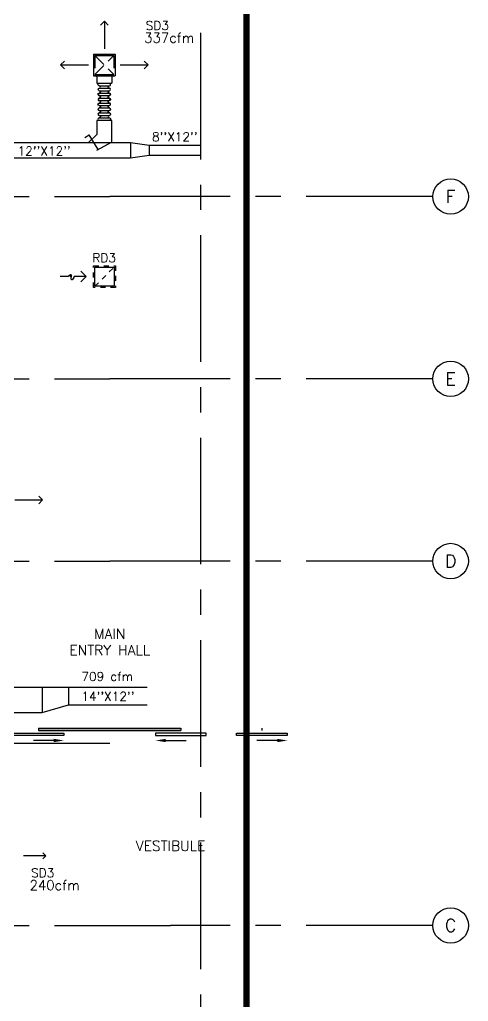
# Model space of a CAD drawing. Extents: x 417866230.2 to 417866327.8, y 43498045.5 to 43498135.4.
# Drawn here: x 417866298.26 to 417866307.12, y 43498061.6 to 43498081 of the extents above; entities that cross this region are included whole.
import ezdxf
from ezdxf.enums import TextEntityAlignment as Align

# ---------------------------------------------------------------- set-up
doc = ezdxf.new("R2010")
doc.units = 0
doc.header["$MEASUREMENT"] = 0
for name, pattern in [('CENTER2', [1.125, 0.75, -0.125, 0.125, -0.125]), ('CENTERX2', [4, 2.5, -0.5, 0.5, -0.5]), ('HIDDEN', [0.375, 0.25, -0.125])]:
    doc.linetypes.add(name, pattern=pattern)
for name, color, linetype in [('AX', 9, 'CONTINUOUS'), ('AX-CR', 7, 'CONTINUOUS'), ('AX-TXT', 2, 'CONTINUOUS'), ('AXES', 11, 'CENTERX2'), ('DOOR', 9, 'CONTINUOUS'), ('DUCT', 6, 'CONTINUOUS'), ('ELEV', 2, 'CONTINUOUS'), ('HAT', 12, 'CONTINUOUS'), ('M-AC-FLEX', 3, 'CONTINUOUS'), ('M-EGU.', 2, 'CONTINUOUS'), ('RM-NAME', 9, 'CONTINUOUS'), ('SCD', 2, 'CONTINUOUS')]:
    doc.layers.add(name, color=color, linetype=linetype)
doc.styles.add('ROMANS', font='ROMANS.shx', dxfattribs={"width": 0.6})

# ---------------------------------------------------------------- blocks, each defined once
blk = doc.blocks.new('RM1')
at = {"layer": 'RM-NAME', "style": 'ROMANS'}
for tag, p in [('ROOMNAME1', (0, 324)), ('ROOMNAME2', (0, 0))]:
    blk.add_attdef(tag, text='', height=200, dxfattribs=at).set_placement(p, align=Align.MIDDLE)
blk = doc.blocks.new('AXL')
at = {"layer": 'AX-CR'}
blk.add_circle((-350, 0), 350, dxfattribs=at)
at = {"layer": 'AX-TXT', "style": 'ROMANS'}
blk.add_attdef('AX', text='', height=250, dxfattribs=at).set_placement((-350, 0), align=Align.MIDDLE)
blk = doc.blocks.new('15RCD')
at = {"layer": 'M-EGU.', "linetype": 'HIDDEN'}
for p, q in [((-216, -216), (-216, 216)), ((-216, 216), (216, 216)), ((216, 216), (216, -216)), ((-190, -190), (190, 190)), ((216, -216), (-216, -216))]:
    blk.add_line(p, q, dxfattribs=at)
at = {"layer": 'M-EGU.'}
for p, q in [((-718, 4), (-880, 4)), ((-363, 4), (-598, 4)), ((-469, 110), (-363, 4)), ((-363, 4), (-469, -102)), ((-190, -190), (-190, 190)), ((-190, 190), (190, 190)), ((190, 190), (190, -190)), ((190, -190), (-190, -190))]:
    blk.add_line(p, q, dxfattribs=at)
blk.add_lwpolyline([(-718, 4, -0.1324), (-701, 28, -0.15664), (-678, 38, -0.736612), (-659, -10, 0.774232), (-638, -55, 0.203349), (-606, -35, 0.193808), (-598, 4)], format="xyb", dxfattribs=at)

msp = doc.modelspace()

# ---------------------------------------------------------------- linework, layer by layer
at = {"layer": 'AXES'}
for p, q in [((417866301.837, 43498046.238), (417866301.837, 43498134.715)), ((417866230.945, 43498077.502), (417866300.037, 43498077.502)), ((417866306.417, 43498077.502), (417866300.037, 43498077.502)), ((417866230.945, 43498073.902), (417866300.037, 43498073.902)), ((417866306.417, 43498073.902), (417866300.037, 43498073.902)), ((417866230.945, 43498070.302), (417866300.037, 43498070.302)), ((417866306.417, 43498070.302), (417866300.037, 43498070.302)), ((417866241.797, 43498066.702), (417866300.037, 43498066.702)), ((417866230.945, 43498063.102), (417866301.237, 43498063.102)), ((417866306.417, 43498063.102), (417866301.237, 43498063.102))]:
    msp.add_line(p, q, dxfattribs=at)
at = {"layer": 'DOOR'}
for p, q in [((417866298.631, 43498067.002), (417866301.443, 43498067.002)), ((417866298.631, 43498067.002), (417866298.631, 43498066.952)), ((417866298.631, 43498066.952), (417866301.443, 43498066.952)), ((417866301.443, 43498067.002), (417866301.443, 43498066.952)), ((417866303.043, 43498067.002), (417866303.043, 43498066.952)), ((417866298.931, 43498066.756), (417866298.531, 43498066.756)), ((417866298.931, 43498066.756), (417866298.531, 43498066.756)), ((417866301.143, 43498066.756), (417866301.543, 43498066.756)), ((417866301.143, 43498066.756), (417866301.543, 43498066.756)), ((417866303.343, 43498066.756), (417866302.943, 43498066.756)), ((417866303.343, 43498066.756), (417866302.943, 43498066.756))]:
    msp.add_line(p, q, dxfattribs=at)
for points in [[(417866299.131, 43498066.902), (417866299.131, 43498066.852), (417866298.131, 43498066.852), (417866298.131, 43498066.902), (417866299.131, 43498066.902)], [(417866299.131, 43498066.902), (417866299.131, 43498066.852), (417866298.131, 43498066.852), (417866298.131, 43498066.902), (417866299.131, 43498066.902)], [(417866298.631, 43498067.002), (417866301.443, 43498067.002), (417866301.443, 43498066.952), (417866298.631, 43498066.952)], [(417866300.943, 43498066.902), (417866300.943, 43498066.852), (417866301.943, 43498066.852), (417866301.943, 43498066.902), (417866300.943, 43498066.902)], [(417866300.943, 43498066.902), (417866300.943, 43498066.852), (417866301.943, 43498066.852), (417866301.943, 43498066.902), (417866300.943, 43498066.902)], [(417866303.543, 43498066.902), (417866303.543, 43498066.852), (417866302.543, 43498066.852), (417866302.543, 43498066.902), (417866303.543, 43498066.902)], [(417866302.543, 43498066.852), (417866302.543, 43498066.902), (417866303.543, 43498066.902)]]:
    msp.add_lwpolyline(points, dxfattribs=at)
for points in [[(417866298.931, 43498066.723), (417866298.931, 43498066.79), (417866299.131, 43498066.756)], [(417866298.931, 43498066.723), (417866298.931, 43498066.79), (417866299.131, 43498066.756)], [(417866301.143, 43498066.723), (417866301.143, 43498066.79), (417866300.943, 43498066.756)], [(417866301.143, 43498066.723), (417866301.143, 43498066.79), (417866300.943, 43498066.756)], [(417866303.343, 43498066.723), (417866303.343, 43498066.79), (417866303.543, 43498066.756)], [(417866303.343, 43498066.723), (417866303.343, 43498066.79), (417866303.543, 43498066.756)]]:
    msp.add_solid(points, dxfattribs=at)
at = {"layer": 'DUCT'}
for p, q in [((417866299.781, 43498079.007), (417866299.781, 43498078.728)), ((417866300.081, 43498079.007), (417866299.781, 43498079.007)), ((417866300.081, 43498078.578), (417866300.081, 43498079.007)), ((417866299.543, 43498078.67), (417866299.633, 43498078.722)), ((417866299.62, 43498078.568), (417866299.781, 43498078.728)), ((417866299.809, 43498078.432), (417866299.633, 43498078.722)), ((417866297.451, 43498078.568), (417866300.448, 43498078.568)), ((417866300.081, 43498078.578), (417866299.778, 43498078.415)), ((417866300.448, 43498078.568), (417866300.814, 43498078.518)), ((417866300.448, 43498078.568), (417866300.448, 43498078.268)), ((417866300.814, 43498078.518), (417866301.825, 43498078.518)), ((417866300.814, 43498078.518), (417866300.814, 43498078.318)), ((417866300.448, 43498078.268), (417866300.814, 43498078.318)), ((417866300.814, 43498078.318), (417866301.825, 43498078.318)), ((417866297.451, 43498078.268), (417866300.448, 43498078.268)), ((417866280.348, 43498067.811), (417866300.779, 43498067.811)), ((417866298.703, 43498067.811), (417866298.703, 43498067.311)), ((417866299.224, 43498067.811), (417866299.224, 43498067.461)), ((417866298.703, 43498067.311), (417866299.224, 43498067.461)), ((417866299.224, 43498067.461), (417866300.779, 43498067.461)), ((417866268.615, 43498067.311), (417866298.703, 43498067.311))]:
    msp.add_line(p, q, dxfattribs=at)
at = {"layer": 'ELEV', "linetype": 'CENTER2', "const_width": 0.12}
msp.add_lwpolyline([(417866302.737, 43498057.587), (417866302.737, 43498124.596)], dxfattribs=at)
at = {"layer": 'M-AC-FLEX', "color": 11}
for p, q in [((417866299.83, 43498079.692), (417866300.031, 43498079.692)), ((417866299.83, 43498079.643), (417866300.031, 43498079.643)), ((417866299.83, 43498079.595), (417866300.031, 43498079.595)), ((417866299.83, 43498079.546), (417866300.031, 43498079.546)), ((417866299.83, 43498079.546), (417866300.031, 43498079.546)), ((417866299.83, 43498079.497), (417866300.031, 43498079.497)), ((417866299.83, 43498079.497), (417866300.031, 43498079.497)), ((417866299.83, 43498079.448), (417866300.031, 43498079.448)), ((417866299.83, 43498079.4), (417866300.031, 43498079.4)), ((417866299.83, 43498079.4), (417866300.031, 43498079.4)), ((417866299.83, 43498079.351), (417866300.031, 43498079.351)), ((417866299.83, 43498079.351), (417866300.031, 43498079.351)), ((417866299.83, 43498079.302), (417866300.031, 43498079.302)), ((417866299.83, 43498079.253), (417866300.031, 43498079.253)), ((417866299.83, 43498079.253), (417866300.031, 43498079.253)), ((417866299.83, 43498079.205), (417866300.031, 43498079.205)), ((417866299.83, 43498079.205), (417866300.031, 43498079.205)), ((417866299.83, 43498079.156), (417866300.031, 43498079.156)), ((417866299.83, 43498079.107), (417866300.031, 43498079.107)), ((417866299.83, 43498079.058), (417866300.031, 43498079.058))]:
    msp.add_line(p, q, dxfattribs=at)
at = {"layer": 'M-AC-FLEX'}
for points in [[(417866299.83, 43498079.546, 1), (417866299.83, 43498079.595, -1), (417866299.83, 43498079.643, 1), (417866299.83, 43498079.692, -1.018005), (417866299.83, 43498079.74)], [(417866300.031, 43498079.546, -1), (417866300.031, 43498079.595, 1), (417866300.031, 43498079.643, -1), (417866300.031, 43498079.692, 1.018005), (417866300.031, 43498079.74)], [(417866299.83, 43498079.595, -1), (417866299.83, 43498079.546, 1), (417866299.83, 43498079.497)], [(417866299.84, 43498079.592, -0.799204), (417866299.83, 43498079.546, 1), (417866299.83, 43498079.497)], [(417866299.84, 43498079.451, 0.799204), (417866299.83, 43498079.497, -1), (417866299.83, 43498079.546)], [(417866299.83, 43498079.448, 1), (417866299.83, 43498079.497, -1), (417866299.83, 43498079.546)], [(417866299.83, 43498079.497, -1), (417866299.83, 43498079.448, 1), (417866299.83, 43498079.4, -1), (417866299.83, 43498079.351, 0.67582), (417866299.813, 43498079.31, 0.67582)], [(417866300.031, 43498079.595, 1), (417866300.031, 43498079.546, -1), (417866300.031, 43498079.497)], [(417866300.021, 43498079.592, 0.799204), (417866300.031, 43498079.546, -1), (417866300.031, 43498079.497)], [(417866300.021, 43498079.451, -0.799204), (417866300.031, 43498079.497, 1), (417866300.031, 43498079.546)], [(417866300.031, 43498079.448, -1), (417866300.031, 43498079.497, 1), (417866300.031, 43498079.546)], [(417866300.031, 43498079.497, 1), (417866300.031, 43498079.448, -1), (417866300.031, 43498079.4, 1), (417866300.031, 43498079.351, -0.67582), (417866300.048, 43498079.31, -0.67582)], [(417866299.83, 43498079.253, 1), (417866299.83, 43498079.302, -1), (417866299.83, 43498079.351, 1), (417866299.83, 43498079.4, -0.67582), (417866299.813, 43498079.441, -0.67582)], [(417866299.83, 43498079.302, -1), (417866299.83, 43498079.253, 1), (417866299.83, 43498079.205)], [(417866299.84, 43498079.3, -0.799204), (417866299.83, 43498079.253, 1), (417866299.83, 43498079.205)], [(417866300.031, 43498079.253, -1), (417866300.031, 43498079.302, 1), (417866300.031, 43498079.351, -1), (417866300.031, 43498079.4, 0.67582), (417866300.048, 43498079.441, 0.67582)], [(417866300.031, 43498079.302, 1), (417866300.031, 43498079.253, -1), (417866300.031, 43498079.205)], [(417866300.021, 43498079.3, 0.799204), (417866300.031, 43498079.253, -1), (417866300.031, 43498079.205)], [(417866299.83, 43498079.156, 1), (417866299.83, 43498079.205, -1), (417866299.83, 43498079.253)], [(417866299.84, 43498079.158, 0.799204), (417866299.83, 43498079.205, -1), (417866299.83, 43498079.253)], [(417866299.83, 43498079.205, -1), (417866299.83, 43498079.156, 1), (417866299.83, 43498079.107, -1), (417866299.83, 43498079.058, 1.018005), (417866299.83, 43498079.01)], [(417866300.031, 43498079.156, -1), (417866300.031, 43498079.205, 1), (417866300.031, 43498079.253)], [(417866300.021, 43498079.158, -0.799204), (417866300.031, 43498079.205, 1), (417866300.031, 43498079.253)], [(417866300.031, 43498079.205, 1), (417866300.031, 43498079.156, -1), (417866300.031, 43498079.107, 1), (417866300.031, 43498079.058, -1.018005), (417866300.031, 43498079.01)]]:
    msp.add_lwpolyline(points, format="xyb", dxfattribs=at)
at = {"layer": 'M-EGU.'}
for p, q in [((417866299.931, 43498080.968), (417866299.854, 43498080.891)), ((417866299.931, 43498080.968), (417866300.007, 43498080.891)), ((417866299.931, 43498080.968), (417866299.931, 43498080.419)), ((417866299.718, 43498080.317), (417866299.718, 43498079.891)), ((417866299.718, 43498080.317), (417866300.144, 43498080.317)), ((417866300.144, 43498080.317), (417866300.144, 43498079.891)), ((417866299.067, 43498080.104), (417866299.143, 43498080.18)), ((417866299.067, 43498080.104), (417866299.615, 43498080.104)), ((417866299.067, 43498080.104), (417866299.143, 43498080.027)), ((417866300.246, 43498080.104), (417866300.795, 43498080.104)), ((417866300.795, 43498080.104), (417866300.718, 43498080.18)), ((417866300.795, 43498080.104), (417866300.718, 43498080.027)), ((417866299.718, 43498079.891), (417866300.144, 43498079.891)), ((417866299.781, 43498079.891), (417866299.781, 43498079.741)), ((417866300.081, 43498079.891), (417866300.081, 43498079.741)), ((417866299.781, 43498079.741), (417866300.081, 43498079.741)), ((417866298.713, 43498071.509), (417866298.637, 43498071.585)), ((417866298.165, 43498071.509), (417866298.713, 43498071.509)), ((417866298.713, 43498071.509), (417866298.637, 43498071.433)), ((417866298.775, 43498064.479), (417866298.337, 43498064.479)), ((417866298.775, 43498064.479), (417866298.714, 43498064.54)), ((417866298.775, 43498064.479), (417866298.714, 43498064.418))]:
    msp.add_line(p, q, dxfattribs=at)
at = {"layer": 'M-EGU.', "linetype": 'HIDDEN'}
for p, q in [((417866299.743, 43498080.292), (417866300.119, 43498079.916)), ((417866299.743, 43498079.916), (417866300.119, 43498080.292)), ((417866299.743, 43498080.292), (417866299.743, 43498079.916)), ((417866299.743, 43498080.292), (417866300.119, 43498080.292)), ((417866300.119, 43498080.292), (417866300.119, 43498079.916)), ((417866299.743, 43498079.916), (417866300.119, 43498079.916))]:
    msp.add_line(p, q, dxfattribs=at)

# ---------------------------------------------------------------- block references
at = {"layer": 'AX', "xscale": 0.001000000047497451, "yscale": 0.0009999999892897904, "zscale": 0.001}
for p, values in [((417866307.117, 43498077.502), {'AX': 'F'}), ((417866307.117, 43498073.902), {'AX': 'E'}), ((417866307.117, 43498070.302), {'AX': 'D'}), ((417866307.117, 43498063.102), {'AX': 'C'})]:
    msp.add_blockref('AXL', p, dxfattribs=at).add_auto_attribs(values)
at = {"layer": 'HAT'}
ref = msp.add_blockref('RM1', (417866300.039, 43498068.541), dxfattribs=dict(at, xscale=0.001000000047497451, yscale=0.0009999999892897904, zscale=0.001))
ref.add_attrib('ROOMNAME2', 'ENTRY HALL', dxfattribs={"layer": 'RM-NAME', "height": 0.2, "style": 'ROMANS'}).set_placement((417866300.039, 43498068.541), align=Align.MIDDLE)
ref.add_attrib('ROOMNAME1', 'MAIN', dxfattribs={"layer": 'RM-NAME', "height": 0.2, "style": 'ROMANS'}).set_placement((417866300.039, 43498068.865), align=Align.MIDDLE)
ref = msp.add_blockref('RM1', (417866301.239, 43498064.675), dxfattribs=dict(at, xscale=0.001000000047497451, yscale=0.0009999999892897904, zscale=0.001))
ref.add_attrib('ROOMNAME2', 'VESTIBULE', dxfattribs={"layer": 'RM-NAME', "height": 0.2, "style": 'ROMANS'}).set_placement((417866301.239, 43498064.675), align=Align.MIDDLE)
at = {"layer": 'M-EGU.', "xscale": 0.001, "yscale": 0.001, "zscale": 0.001}
msp.add_blockref('15RCD', (417866299.936, 43498075.92), dxfattribs=at)

# ---------------------------------------------------------------- texts
at = {"layer": 'SCD', "style": 'ROMANS'}
for s, height, p in [('SD3', 0.175, (417866300.748, 43498080.795)), ('337cfm', 0.1925, (417866300.717, 43498080.543)), ("8''X12''", 0.175, (417866300.872, 43498078.597)), ("12''X12''", 0.175, (417866298.218, 43498078.317)), ('RD3', 0.175, (417866299.696, 43498076.205)), ('709 cfm', 0.175, (417866299.478, 43498067.934)), ("14''X12''", 0.175, (417866299.478, 43498067.54)), ('SD3', 0.175, (417866298.486, 43498064.053)), ('240cfm', 0.1925, (417866298.455, 43498063.801))]:
    msp.add_text(s, height=height, dxfattribs=at).set_placement(p)

doc.saveas('drawing.dxf')
